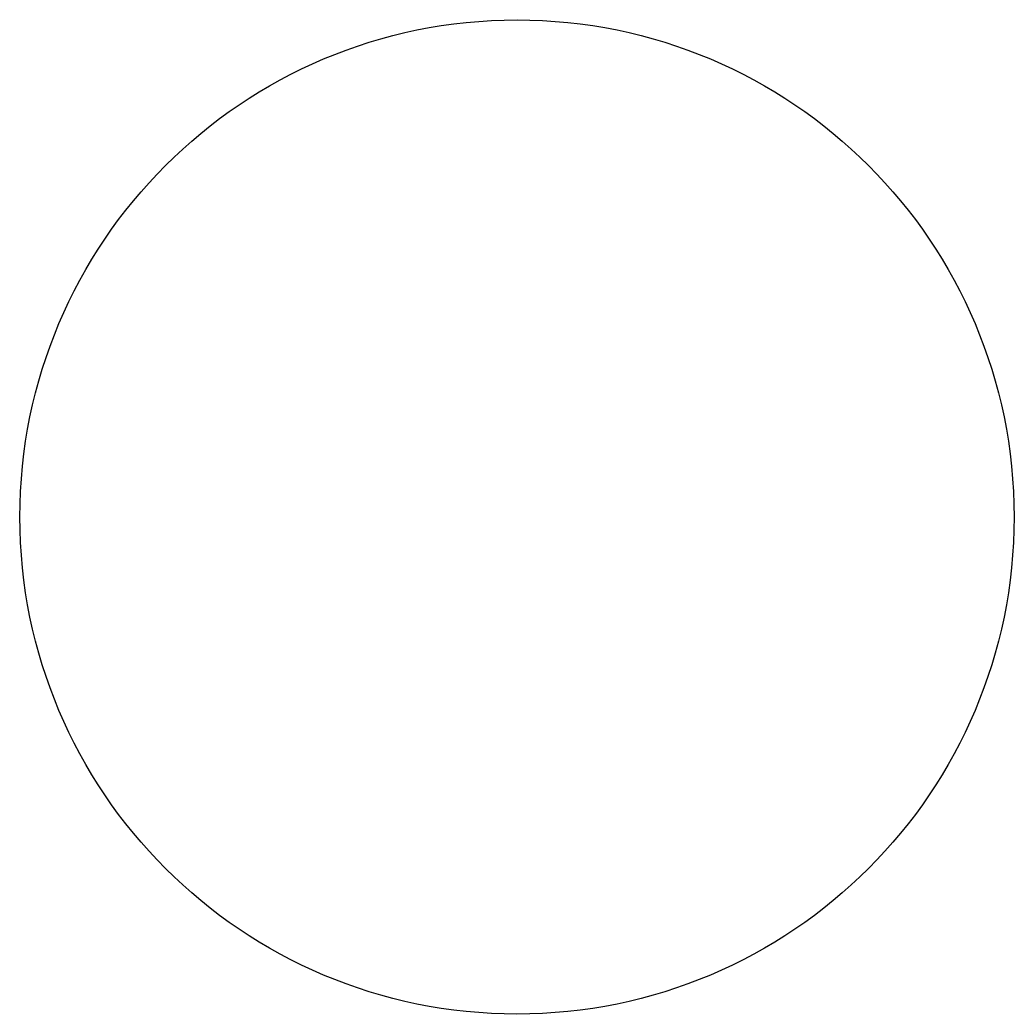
# Model space of a CAD drawing. Header units: millimetres. Extents: x 0 to 100, y 0 to 100.
import ezdxf

# ---------------------------------------------------------------- set-up
doc = ezdxf.new("R2010")
doc.units = ezdxf.units.MM
doc.linetypes.add('K5LT_BASIC', pattern=[0])

msp = doc.modelspace()

# ---------------------------------------------------------------- linework, layer by layer
at = {"color": 5, "linetype": 'K5LT_BASIC', "true_color": 0x0000ff}
msp.add_circle((50, 50), 50, dxfattribs=at)

doc.saveas('drawing.dxf')
